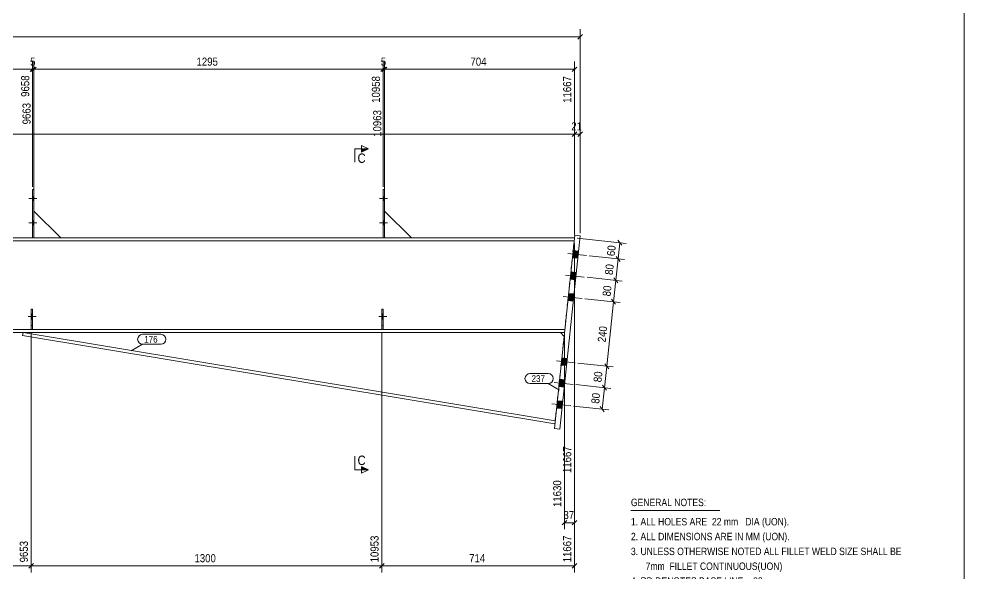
# Model space of a CAD drawing. Header units: millimetres. Extents: x 2 to 825, y 1 to 579.
# Drawn here: x 474.6 to 825, y 196.7 to 402 of the extents above; entities that cross this region are included whole.
import ezdxf

# ---------------------------------------------------------------- set-up
doc = ezdxf.new("R2010")
doc.units = ezdxf.units.MM
for name, pattern in [('XKITLINE00', [0]), ('XKITLINE01', [4, 1, -1, 1, -1]), ('XKITLINE02', [4, 2, -2])]:
    doc.linetypes.add(name, pattern=pattern)
for name, color, linetype, lineweight in [('Bolt', 3, 'Continuous', 0), ('Dimensions', 7, 'Continuous', 0), ('DrawingSheet', 5, 'Continuous', 0), ('OtherObjectType', 7, 'Continuous', 0), ('Part', 2, 'Continuous', 0), ('PartMark', 7, 'Continuous', 0), ('Section', 6, 'Continuous', 0)]:
    doc.layers.add(name, color=color, linetype=linetype, lineweight=lineweight)
doc.styles.add('ARIAL', font='ARIAL.TTF')
doc.styles.add('ARIAL_NARROW', font='ARIALN.TTF')

# ---------------------------------------------------------------- blocks, each defined once
blk = doc.blocks.new('*A6')
at = {"layer": 'Bolt', "color": 3, "linetype": 'XKITLINE02', "lineweight": 0}
for p, q in [((481, 291.72), (478, 291.72)), ((479.65, 292.71), (479.15, 292.71)), ((479.65, 290.74), (479.15, 290.74))]:
    blk.add_line(p, q, dxfattribs=at)
blk = doc.blocks.new('*A7')
at = {"layer": 'Bolt'}
for points in [[(479.65, 336.12), (480.15, 336.12), (480.15, 334.72), (479.65, 334.72)], [(479.65, 336.12), (480.15, 336.12), (480.15, 334.72), (479.65, 334.72)], [(479.65, 327.12), (480.15, 327.12), (480.15, 325.72), (479.65, 325.72)], [(479.65, 327.12), (480.15, 327.12), (480.15, 325.72), (479.65, 325.72)]]:
    blk.add_hatch(color=3, dxfattribs=at).paths.add_polyline_path(points, flags=17)
at = {"layer": 'Bolt', "color": 3, "linetype": 'XKITLINE00', "lineweight": 0}
for p, q in [((481.31, 335.42), (478.31, 335.42)), ((481.31, 335.42), (478.31, 335.42)), ((480.15, 336.12), (479.65, 336.12)), ((480.15, 336.12), (479.65, 336.12)), ((480.15, 334.72), (479.65, 334.72)), ((480.15, 334.72), (479.65, 334.72)), ((481.31, 326.42), (478.31, 326.42)), ((481.31, 326.42), (478.31, 326.42)), ((480.15, 327.12), (479.65, 327.12)), ((480.15, 327.12), (479.65, 327.12)), ((480.15, 325.72), (479.65, 325.72)), ((480.15, 325.72), (479.65, 325.72))]:
    blk.add_line(p, q, dxfattribs=at)
blk = doc.blocks.new('*A8')
at = {"layer": 'Bolt', "color": 3, "linetype": 'XKITLINE02', "lineweight": 0}
for p, q in [((611, 291.72), (608, 291.72)), ((609.65, 292.71), (609.15, 292.71)), ((609.65, 290.74), (609.15, 290.74))]:
    blk.add_line(p, q, dxfattribs=at)
blk = doc.blocks.new('*A9')
at = {"layer": 'Bolt'}
for points in [[(609.65, 336.12), (610.15, 336.12), (610.15, 334.72), (609.65, 334.72)], [(609.65, 336.12), (610.15, 336.12), (610.15, 334.72), (609.65, 334.72)], [(609.65, 327.12), (610.15, 327.12), (610.15, 325.72), (609.65, 325.72)], [(609.65, 327.12), (610.15, 327.12), (610.15, 325.72), (609.65, 325.72)]]:
    blk.add_hatch(color=3, dxfattribs=at).paths.add_polyline_path(points, flags=17)
at = {"layer": 'Bolt', "color": 3, "linetype": 'XKITLINE00', "lineweight": 0}
for p, q in [((611.31, 335.42), (608.31, 335.42)), ((611.31, 335.42), (608.31, 335.42)), ((610.15, 336.12), (609.65, 336.12)), ((610.15, 336.12), (609.65, 336.12)), ((610.15, 334.72), (609.65, 334.72)), ((610.15, 334.72), (609.65, 334.72)), ((611.31, 326.42), (608.31, 326.42)), ((611.31, 326.42), (608.31, 326.42)), ((610.15, 327.12), (609.65, 327.12)), ((610.15, 327.12), (609.65, 327.12)), ((610.15, 325.72), (609.65, 325.72)), ((610.15, 325.72), (609.65, 325.72))]:
    blk.add_line(p, q, dxfattribs=at)
blk = doc.blocks.new('*A11')
at = {"layer": 'Bolt'}
for points in [[(681.78, 313.3), (679.79, 313.51), (680.07, 316.2), (682.06, 315.99)], [(681.78, 313.3), (679.79, 313.51), (680.07, 316.2), (682.06, 315.99)], [(680.94, 305.35), (678.95, 305.56), (679.24, 308.24), (681.22, 308.03)], [(680.94, 305.35), (678.95, 305.56), (679.24, 308.24), (681.22, 308.03)], [(680.1, 297.39), (678.11, 297.6), (678.4, 300.29), (680.39, 300.08)], [(680.1, 297.39), (678.11, 297.6), (678.4, 300.29), (680.39, 300.08)], [(677.58, 273.53), (675.6, 273.74), (675.88, 276.42), (677.87, 276.21)], [(677.58, 273.53), (675.6, 273.74), (675.88, 276.42), (677.87, 276.21)], [(676.75, 265.57), (674.76, 265.78), (675.04, 268.46), (677.03, 268.25)], [(676.75, 265.57), (674.76, 265.78), (675.04, 268.46), (677.03, 268.25)], [(675.91, 257.61), (673.92, 257.82), (674.2, 260.51), (676.19, 260.3)], [(675.91, 257.61), (673.92, 257.82), (674.2, 260.51), (676.19, 260.3)]]:
    blk.add_hatch(color=3, dxfattribs=at).paths.add_polyline_path(points, flags=17)
at = {"layer": 'Bolt', "color": 3, "linetype": 'XKITLINE00', "lineweight": 0}
for p, q in [((682.06, 315.99), (680.07, 316.2)), ((682.06, 315.99), (680.07, 316.2)), ((685.05, 314.32), (678.09, 315.05)), ((685.05, 314.32), (678.09, 315.05)), ((681.78, 313.3), (679.79, 313.51)), ((681.78, 313.3), (679.79, 313.51)), ((684.22, 306.36), (677.25, 307.1)), ((684.22, 306.36), (677.25, 307.1)), ((680.94, 305.35), (678.95, 305.56)), ((680.94, 305.35), (678.95, 305.56)), ((681.22, 308.03), (679.24, 308.24)), ((681.22, 308.03), (679.24, 308.24)), ((683.38, 298.41), (676.42, 299.14)), ((683.38, 298.41), (676.42, 299.14)), ((680.39, 300.08), (678.4, 300.29)), ((680.39, 300.08), (678.4, 300.29)), ((680.1, 297.39), (678.11, 297.6)), ((680.1, 297.39), (678.11, 297.6)), ((680.86, 274.54), (673.9, 275.27)), ((680.86, 274.54), (673.9, 275.27)), ((677.58, 273.53), (675.6, 273.74)), ((677.58, 273.53), (675.6, 273.74)), ((677.87, 276.21), (675.88, 276.42)), ((677.87, 276.21), (675.88, 276.42)), ((680.02, 266.58), (673.06, 267.32)), ((680.02, 266.58), (673.06, 267.32)), ((677.03, 268.25), (675.04, 268.46)), ((677.03, 268.25), (675.04, 268.46)), ((676.75, 265.57), (674.76, 265.78)), ((676.75, 265.57), (674.76, 265.78)), ((679.18, 258.63), (672.22, 259.36)), ((679.18, 258.63), (672.22, 259.36)), ((676.19, 260.3), (674.2, 260.51)), ((676.19, 260.3), (674.2, 260.51)), ((675.91, 257.61), (673.92, 257.82)), ((675.91, 257.61), (673.92, 257.82))]:
    blk.add_line(p, q, dxfattribs=at)
blk = doc.blocks.new('*A12')
at = {"layer": 'Part', "color": 2, "linetype": 'XKITLINE00', "lineweight": 0}
for p, q in [((680.56, 320.82), (461, 320.82)), ((680.45, 319.72), (461, 319.72)), ((676.99, 286.92), (461, 286.92)), ((461, 285.82), (676.87, 285.82))]:
    blk.add_line(p, q, dxfattribs=at)
at = {"layer": 'Part', "color": 7, "linetype": 'XKITLINE01', "lineweight": 0}
blk.add_line((676.87, 285.82), (680.56, 320.82), dxfattribs=at)
blk = doc.blocks.new('*A20')
at = {"layer": 'Part', "color": 2, "linetype": 'XKITLINE00', "lineweight": 0}
for p, q in [((479.15, 286.92), (479.15, 294.42)), ((479.15, 294.42), (479.65, 294.42)), ((479.65, 294.42), (479.65, 286.92))]:
    blk.add_line(p, q, dxfattribs=at)
at = {"layer": 'Part', "color": 7, "linetype": 'XKITLINE01', "lineweight": 0}
for p, q in [((479.15, 288.42), (479.65, 288.42)), ((479.65, 286.92), (479.15, 286.92))]:
    blk.add_line(p, q, dxfattribs=at)
blk = doc.blocks.new('*A21')
at = {"layer": 'Part', "color": 2, "linetype": 'XKITLINE00', "lineweight": 0}
for p, q in [((609.15, 286.92), (609.15, 294.42)), ((609.15, 294.42), (609.65, 294.42)), ((609.65, 294.42), (609.65, 286.92))]:
    blk.add_line(p, q, dxfattribs=at)
at = {"layer": 'Part', "color": 7, "linetype": 'XKITLINE01', "lineweight": 0}
for p, q in [((609.15, 288.42), (609.65, 288.42)), ((609.65, 286.92), (609.15, 286.92))]:
    blk.add_line(p, q, dxfattribs=at)
blk = doc.blocks.new('*A43')
at = {"layer": 'Part', "color": 7, "linetype": 'XKITLINE01', "lineweight": 0}
for p, q in [((479.15, 294.42), (479.15, 286.92)), ((479.65, 294.42), (479.15, 294.42)), ((479.65, 286.92), (479.65, 294.42)), ((479.15, 288.42), (479.65, 288.42)), ((479.15, 286.92), (479.65, 286.92))]:
    blk.add_line(p, q, dxfattribs=at)
blk = doc.blocks.new('*A44')
at = {"layer": 'Part', "color": 2, "linetype": 'XKITLINE00', "lineweight": 0}
blk.add_line((490.15, 320.82), (480.15, 330.82), dxfattribs=at)
at = {"layer": 'Part', "color": 7, "linetype": 'XKITLINE01', "lineweight": 0}
for p, q in [((480.15, 330.82), (480.15, 320.82)), ((480.15, 320.82), (490.15, 320.82))]:
    blk.add_line(p, q, dxfattribs=at)
blk = doc.blocks.new('*A45')
at = {"layer": 'Part', "color": 2, "linetype": 'XKITLINE00', "lineweight": 0}
for p, q in [((480.15, 338.82), (479.65, 338.82)), ((479.65, 338.82), (479.65, 320.82)), ((480.15, 320.82), (480.15, 338.82))]:
    blk.add_line(p, q, dxfattribs=at)
at = {"layer": 'Part', "color": 7, "linetype": 'XKITLINE01', "lineweight": 0}
blk.add_line((479.65, 320.82), (480.15, 320.82), dxfattribs=at)
blk = doc.blocks.new('*A46')
at = {"layer": 'Part', "color": 7, "linetype": 'XKITLINE01', "lineweight": 0}
for p, q in [((609.15, 294.42), (609.15, 286.92)), ((609.65, 294.42), (609.15, 294.42)), ((609.65, 286.92), (609.65, 294.42)), ((609.15, 288.42), (609.65, 288.42)), ((609.15, 286.92), (609.65, 286.92))]:
    blk.add_line(p, q, dxfattribs=at)
blk = doc.blocks.new('*A47')
at = {"layer": 'Part', "color": 2, "linetype": 'XKITLINE00', "lineweight": 0}
blk.add_line((620.15, 320.82), (610.15, 330.82), dxfattribs=at)
at = {"layer": 'Part', "color": 7, "linetype": 'XKITLINE01', "lineweight": 0}
for p, q in [((610.15, 330.82), (610.15, 320.82)), ((610.15, 320.82), (620.15, 320.82))]:
    blk.add_line(p, q, dxfattribs=at)
blk = doc.blocks.new('*A48')
at = {"layer": 'Part', "color": 2, "linetype": 'XKITLINE00', "lineweight": 0}
for p, q in [((610.15, 338.82), (609.65, 338.82)), ((609.65, 338.82), (609.65, 320.82)), ((610.15, 320.82), (610.15, 338.82))]:
    blk.add_line(p, q, dxfattribs=at)
at = {"layer": 'Part', "color": 7, "linetype": 'XKITLINE01', "lineweight": 0}
blk.add_line((609.65, 320.82), (610.15, 320.82), dxfattribs=at)
blk = doc.blocks.new('*A51')
at = {"layer": 'Part', "color": 2, "linetype": 'XKITLINE00', "lineweight": 0}
for p, q in [((476, 284.74), (476.18, 285.82)), ((673.3, 252.01), (476, 284.74)), ((673.42, 253.11), (476.18, 285.82)), ((676.72, 284.37), (675.41, 285.82))]:
    blk.add_line(p, q, dxfattribs=at)
at = {"layer": 'Part', "color": 7, "linetype": 'XKITLINE01', "lineweight": 0}
for p, q in [((675.41, 285.82), (476.18, 285.82)), ((676.72, 284.37), (673.3, 252.01))]:
    blk.add_line(p, q, dxfattribs=at)
blk = doc.blocks.new('*A52')
at = {"layer": 'Part', "color": 2, "linetype": 'XKITLINE00', "lineweight": 0}
for p, q in [((680.67, 321.82), (673.12, 250.22)), ((675.1, 250.01), (682.66, 321.61)), ((682.66, 321.61), (680.67, 321.82)), ((673.12, 250.22), (675.1, 250.01))]:
    blk.add_line(p, q, dxfattribs=at)
blk = doc.blocks.new('*A60')
at = {"layer": 'Bolt'}
blk.add_hatch(color=3, dxfattribs=at).paths.add_polyline_path([(479.65, 290.74), (479.15, 290.74), (479.15, 292.71), (479.65, 292.71)], flags=17)
at = {"layer": 'Bolt', "color": 3, "linetype": 'XKITLINE00', "lineweight": 0}
for p, q in [((481, 291.72), (478, 291.72)), ((479.65, 292.71), (479.15, 292.71)), ((479.65, 290.74), (479.15, 290.74))]:
    blk.add_line(p, q, dxfattribs=at)
blk = doc.blocks.new('*A61')
at = {"layer": 'Bolt'}
blk.add_hatch(color=3, dxfattribs=at).paths.add_polyline_path([(609.65, 290.74), (609.15, 290.74), (609.15, 292.71), (609.65, 292.71)], flags=17)
at = {"layer": 'Bolt', "color": 3, "linetype": 'XKITLINE00', "lineweight": 0}
for p, q in [((611, 291.72), (608, 291.72)), ((609.65, 292.71), (609.15, 292.71)), ((609.65, 290.74), (609.15, 290.74))]:
    blk.add_line(p, q, dxfattribs=at)
blk = doc.blocks.new('*A171')
at = {"layer": 'DrawingSheet', "color": 5, "linetype": 'XKITLINE00', "lineweight": 0}
blk.add_line((825, 5), (825, 579), dxfattribs=at)
blk = doc.blocks.new('*A173')
at = {"layer": 'OtherObjectType', "color": 7, "linetype": 'XKITLINE00', "lineweight": 0}
blk.add_line((701.5, 219.82), (734.5, 219.82), dxfattribs=at)
at = {"layer": 'OtherObjectType', "color": 7, "style": 'ARIAL_NARROW', "width": 1.008832}
for s, p in [('GENERAL NOTES:', (701.5, 221.47)), ('1. ALL HOLES ARE  22 mm   DIA (UON).', (701.5, 214.32)), ('2. ALL DIMENSIONS ARE IN MM (UON).', (701.5, 208.82)), ('3. UNLESS OTHERWISE NOTED ALL FILLET WELD SIZE SHALL BE', (701.5, 203.32)), ('7mm  FILLET CONTINUOUS(UON)', (706.95, 197.82)), ('4. RD DENOTES BASE LINE = 00', (701.5, 192.32))]:
    blk.add_text(s, height=2.75, dxfattribs=at).set_placement(p)
blk = doc.blocks.new('*A179')
at = {"layer": 'Dimensions', "color": 7, "linetype": 'XKITLINE00', "lineweight": 0}
for p, q in [((683.51, 396.17), (681.81, 394.48)), ((682.66, 322.61), (682.66, 398.17)), ((34.36, 395.32), (682.66, 395.32))]:
    blk.add_line(p, q, dxfattribs=at)
at = {"layer": 'Dimensions', "color": 3}
blk.add_point((682.66, 395.32), dxfattribs=at)
blk = doc.blocks.new('*A180')
at = {"layer": 'Dimensions', "color": 7, "linetype": 'XKITLINE00', "lineweight": 0}
for p, q in [((680.56, 321.82), (680.56, 362.17)), ((40.1, 359.32), (680.56, 359.32)), ((681.41, 360.17), (679.71, 358.48))]:
    blk.add_line(p, q, dxfattribs=at)
at = {"layer": 'Dimensions', "color": 3}
blk.add_point((680.56, 359.32), dxfattribs=at)
blk = doc.blocks.new('*A181')
at = {"layer": 'Dimensions', "color": 7, "linetype": 'XKITLINE00', "lineweight": 0}
for p, q in [((680.56, 318.72), (680.56, 196.92)), ((609.15, 285.92), (609.15, 196.92)), ((610, 200.17), (608.3, 198.48)), ((681.41, 200.17), (679.71, 198.48)), ((609.15, 199.32), (680.56, 199.32))]:
    blk.add_line(p, q, dxfattribs=at)
at = {"layer": 'Dimensions', "color": 3}
for p in [(609.15, 199.32), (680.56, 199.32)]:
    blk.add_point(p, dxfattribs=at)
at = {"layer": 'Dimensions', "color": 3, "style": 'ARIAL', "width": 0.85}
blk.add_text('11667', height=3, rotation=90.0002, dxfattribs=at).set_placement((679.36, 200.62))
blk.add_text('714', height=3, dxfattribs=at).set_placement((641.52, 200.67))
blk = doc.blocks.new('*A182')
at = {"layer": 'Dimensions', "color": 7, "linetype": 'XKITLINE00', "lineweight": 0}
for p, q in [((610.15, 331.82), (610.15, 386.17)), ((680.56, 321.82), (680.56, 386.17)), ((611, 384.17), (609.3, 382.48)), ((610.15, 383.32), (680.56, 383.32)), ((681.41, 384.17), (679.71, 382.48))]:
    blk.add_line(p, q, dxfattribs=at)
at = {"layer": 'Dimensions', "color": 3}
for p in [(610.15, 383.32), (680.56, 383.32)]:
    blk.add_point(p, dxfattribs=at)
at = {"layer": 'Dimensions', "color": 3, "style": 'ARIAL', "width": 0.85}
blk.add_text('704', height=3, dxfattribs=at).set_placement((642.02, 384.67))
blk.add_text('11667', height=3, rotation=90.0002, dxfattribs=at).set_placement((679.36, 370.9))
blk = doc.blocks.new('*A183')
at = {"layer": 'Dimensions', "color": 7, "linetype": 'XKITLINE00', "lineweight": 0}
for p, q in [((680.56, 318.72), (680.56, 212.92)), ((676.87, 284.82), (676.87, 212.92)), ((677.72, 216.17), (676.02, 214.48)), ((676.87, 215.32), (680.56, 215.32)), ((681.41, 216.17), (679.71, 214.48))]:
    blk.add_line(p, q, dxfattribs=at)
at = {"layer": 'Dimensions', "color": 3}
for p in [(676.87, 215.32), (680.56, 215.32)]:
    blk.add_point(p, dxfattribs=at)
at = {"layer": 'Dimensions', "color": 3, "style": 'ARIAL', "width": 0.85}
for s, p in [('11667', (679.36, 233.72)), ('11630', (675.67, 221.12))]:
    blk.add_text(s, height=3, rotation=90.0002, dxfattribs=at).set_placement(p)
blk.add_text('37', height=3, dxfattribs=at).set_placement((676.49, 216.67))
blk = doc.blocks.new('*A186')
at = {"layer": 'Dimensions', "color": 7, "linetype": 'XKITLINE00', "lineweight": 0}
for p, q in [((435.9, 331.82), (435.9, 386.17)), ((479.65, 339.82), (479.65, 386.17)), ((436.75, 384.17), (435.05, 382.48)), ((435.9, 383.32), (479.65, 383.32)), ((480.5, 384.17), (478.8, 382.48))]:
    blk.add_line(p, q, dxfattribs=at)
at = {"layer": 'Dimensions', "color": 3}
for p in [(435.9, 383.32), (479.65, 383.32)]:
    blk.add_point(p, dxfattribs=at)
at = {"layer": 'Dimensions', "color": 3, "style": 'ARIAL', "width": 0.85}
blk.add_text('1295', height=3, dxfattribs=at).set_placement((453.32, 384.67))
blk.add_text('9658', height=3, rotation=90.0002, dxfattribs=at).set_placement((478.45, 373.12))
blk = doc.blocks.new('*A187')
at = {"layer": 'Dimensions', "color": 7, "linetype": 'XKITLINE00', "lineweight": 0}
for p, q in [((479.65, 339.82), (479.65, 386.17)), ((480.15, 331.82), (480.15, 386.17)), ((480.5, 384.17), (478.8, 382.48)), ((481, 384.17), (479.3, 382.48)), ((479.65, 383.32), (480.15, 383.32))]:
    blk.add_line(p, q, dxfattribs=at)
at = {"layer": 'Dimensions', "color": 3}
for p in [(479.65, 383.32), (480.15, 383.32)]:
    blk.add_point(p, dxfattribs=at)
at = {"layer": 'Dimensions', "color": 3, "style": 'ARIAL', "width": 0.85}
blk.add_text('5', height=3, dxfattribs=at).set_placement((478.78, 384.67))
blk.add_text('9663', height=3, rotation=90.0002, dxfattribs=at).set_placement((478.95, 362.92))
blk = doc.blocks.new('*A188')
at = {"layer": 'Dimensions', "color": 7, "linetype": 'XKITLINE00', "lineweight": 0}
for p, q in [((480.15, 331.82), (480.15, 386.17)), ((609.65, 339.82), (609.65, 386.17)), ((481, 384.17), (479.3, 382.48)), ((480.15, 383.32), (609.65, 383.32)), ((610.5, 384.17), (608.8, 382.48))]:
    blk.add_line(p, q, dxfattribs=at)
at = {"layer": 'Dimensions', "color": 3}
for p in [(480.15, 383.32), (609.65, 383.32)]:
    blk.add_point(p, dxfattribs=at)
at = {"layer": 'Dimensions', "color": 3, "style": 'ARIAL', "width": 0.85}
blk.add_text('1295', height=3, dxfattribs=at).set_placement((540.45, 384.67))
blk.add_text('10958', height=3, rotation=90.0002, dxfattribs=at).set_placement((608.45, 370.9))
blk = doc.blocks.new('*A189')
at = {"layer": 'Dimensions', "color": 7, "linetype": 'XKITLINE00', "lineweight": 0}
for p, q in [((609.65, 339.82), (609.65, 386.17)), ((610.15, 331.82), (610.15, 386.17)), ((610.5, 384.17), (608.8, 382.48)), ((611, 384.17), (609.3, 382.48)), ((609.65, 383.32), (610.15, 383.32))]:
    blk.add_line(p, q, dxfattribs=at)
at = {"layer": 'Dimensions', "color": 3}
for p in [(609.65, 383.32), (610.15, 383.32)]:
    blk.add_point(p, dxfattribs=at)
at = {"layer": 'Dimensions', "color": 3, "style": 'ARIAL', "width": 0.85}
blk.add_text('5', height=3, dxfattribs=at).set_placement((608.78, 384.67))
blk.add_text('10963', height=3, rotation=90.0002, dxfattribs=at).set_placement((608.95, 358.3))
blk = doc.blocks.new('*A199')
at = {"layer": 'PartMark', "color": 7, "linetype": 'XKITLINE00', "lineweight": 0}
for p, q in [((520.47, 285.12), (527.24, 285.12)), ((516.23, 279.02), (520.47, 281.42)), ((520.47, 281.42), (527.24, 281.42))]:
    blk.add_line(p, q, dxfattribs=at)
for centre, start, end in [((520.47, 283.27), 90, 270), ((527.24, 283.27), 270, 90)]:
    blk.add_arc(centre, 1.85, start, end, dxfattribs=at)
at = {"layer": 'PartMark', "color": 3, "style": 'ARIAL', "width": 0.85}
blk.add_text('176', height=2.5, dxfattribs=at).set_placement((521.07, 282.02))
blk = doc.blocks.new('*A200')
at = {"layer": 'PartMark', "color": 7, "linetype": 'XKITLINE00', "lineweight": 0}
for p, q in [((664.06, 270.57), (670.82, 270.57)), ((664.06, 266.87), (670.82, 266.87)), ((675.06, 264.47), (670.82, 266.87))]:
    blk.add_line(p, q, dxfattribs=at)
for centre, start, end in [((664.06, 268.72), 90, 270), ((670.82, 268.72), 270, 90)]:
    blk.add_arc(centre, 1.85, start, end, dxfattribs=at)
at = {"layer": 'PartMark', "color": 3, "style": 'ARIAL', "width": 0.85}
blk.add_text('237', height=2.5, dxfattribs=at).set_placement((664.66, 267.47))
blk = doc.blocks.new('*A209')
at = {"layer": 'Section'}
for points in [[(601.65, 353.89), (604.15, 353.89), (601.65, 352.64)], [(601.65, 236.19), (604.15, 234.94), (601.65, 234.94)]]:
    blk.add_hatch(color=3, dxfattribs=at).paths.add_polyline_path(points, flags=17)
at = {"layer": 'Section', "color": 1, "linetype": 'XKITLINE00', "lineweight": 0}
for p, q in [((599.15, 353.89), (599.15, 348.89)), ((599.15, 353.89), (604.15, 353.89)), ((599.15, 234.94), (599.15, 239.94)), ((599.15, 234.94), (604.15, 234.94))]:
    blk.add_line(p, q, dxfattribs=at)
at = {"layer": 'Section', "color": 3, "linetype": 'XKITLINE00', "lineweight": 0}
for p, q in [((601.65, 352.64), (601.65, 355.14)), ((601.65, 355.14), (604.15, 353.89)), ((604.15, 353.89), (601.65, 352.64)), ((604.15, 234.94), (601.65, 236.19)), ((601.65, 236.19), (601.65, 233.69)), ((604.15, 234.94), (601.65, 233.69))]:
    blk.add_line(p, q, dxfattribs=at)
at = {"layer": 'Section', "color": 7, "style": 'ARIAL', "width": 0.85}
for p in [(600.15, 348.64), (600.15, 236.69)]:
    blk.add_text('C', height=3.5, dxfattribs=at).set_placement(p)
blk = doc.blocks.new('*A221')
at = {"layer": 'Dimensions', "color": 7, "linetype": 'XKITLINE00', "lineweight": 0}
for p, q in [((434.9, 285.92), (434.9, 196.92)), ((479.15, 285.92), (479.15, 196.92)), ((435.75, 200.17), (434.05, 198.48)), ((480, 200.17), (478.3, 198.48)), ((434.9, 199.32), (479.15, 199.32))]:
    blk.add_line(p, q, dxfattribs=at)
at = {"layer": 'Dimensions', "color": 3}
for p in [(434.9, 199.32), (479.15, 199.32)]:
    blk.add_point(p, dxfattribs=at)
at = {"layer": 'Dimensions', "color": 3, "style": 'ARIAL', "width": 0.85}
blk.add_text('9653', height=3, rotation=90.0002, dxfattribs=at).set_placement((477.95, 200.62))
blk.add_text('1300', height=3, dxfattribs=at).set_placement((452.57, 200.67))
blk = doc.blocks.new('*A222')
at = {"layer": 'Dimensions', "color": 7, "linetype": 'XKITLINE00', "lineweight": 0}
for p, q in [((479.15, 285.92), (479.15, 196.92)), ((609.15, 285.92), (609.15, 196.92)), ((480, 200.17), (478.3, 198.48)), ((610, 200.17), (608.3, 198.48)), ((479.15, 199.32), (609.15, 199.32))]:
    blk.add_line(p, q, dxfattribs=at)
at = {"layer": 'Dimensions', "color": 3}
for p in [(479.15, 199.32), (609.15, 199.32)]:
    blk.add_point(p, dxfattribs=at)
at = {"layer": 'Dimensions', "color": 3, "style": 'ARIAL', "width": 0.85}
blk.add_text('10953', height=3, rotation=90.0002, dxfattribs=at).set_placement((607.95, 200.62))
blk.add_text('1300', height=3, dxfattribs=at).set_placement((539.7, 200.67))
blk = doc.blocks.new('*A237')
at = {"layer": 'Dimensions', "color": 7, "linetype": 'XKITLINE00', "lineweight": 0}
for p, q in [((680.56, 321.82), (680.56, 362.17)), ((682.66, 322.61), (682.66, 362.17)), ((681.41, 360.17), (679.71, 358.48)), ((680.56, 359.32), (682.66, 359.32)), ((683.51, 360.17), (681.81, 358.48))]:
    blk.add_line(p, q, dxfattribs=at)
at = {"layer": 'Dimensions', "color": 3}
for p in [(680.56, 359.32), (682.66, 359.32)]:
    blk.add_point(p, dxfattribs=at)
at = {"layer": 'Dimensions', "color": 3, "style": 'ARIAL', "width": 0.85}
blk.add_text('21', height=3, dxfattribs=at).set_placement((679.38, 360.67))
blk = doc.blocks.new('*A238')
at = {"layer": 'Dimensions', "color": 7, "linetype": 'XKITLINE00', "lineweight": 0}
for p, q in [((681.01, 266.48), (694.1, 265.1)), ((690.88, 257.39), (691.72, 265.35)), ((690.96, 266.28), (692.47, 264.42)), ((680.18, 258.52), (693.26, 257.14)), ((690.12, 258.33), (691.63, 256.46))]:
    blk.add_line(p, q, dxfattribs=at)
at = {"layer": 'Dimensions', "color": 3}
for p in [(691.72, 265.35), (690.88, 257.39)]:
    blk.add_point(p, dxfattribs=at)
at = {"layer": 'Dimensions', "color": 3, "style": 'ARIAL', "width": 0.85}
blk.add_text('80', height=3, rotation=83.9784, dxfattribs=at).set_placement((689.72, 259.3))
blk = doc.blocks.new('*A239')
at = {"layer": 'Dimensions', "color": 7, "linetype": 'XKITLINE00', "lineweight": 0}
for p, q in [((681.85, 274.43), (694.94, 273.05)), ((691.72, 265.35), (692.56, 273.3)), ((691.8, 274.24), (693.31, 272.37)), ((681.01, 266.48), (694.1, 265.1)), ((690.96, 266.28), (692.47, 264.42))]:
    blk.add_line(p, q, dxfattribs=at)
at = {"layer": 'Dimensions', "color": 3}
for p in [(692.56, 273.3), (691.72, 265.35)]:
    blk.add_point(p, dxfattribs=at)
at = {"layer": 'Dimensions', "color": 3, "style": 'ARIAL', "width": 0.85}
blk.add_text('80', height=3, rotation=83.9784, dxfattribs=at).set_placement((690.56, 267.25))
blk = doc.blocks.new('*A240')
at = {"layer": 'Dimensions', "color": 7, "linetype": 'XKITLINE00', "lineweight": 0}
for p, q in [((684.37, 298.3), (697.46, 296.92)), ((694.32, 298.1), (695.83, 296.24)), ((692.56, 273.3), (695.07, 297.17)), ((681.85, 274.43), (694.94, 273.05)), ((691.8, 274.24), (693.31, 272.37))]:
    blk.add_line(p, q, dxfattribs=at)
at = {"layer": 'Dimensions', "color": 3}
for p in [(695.07, 297.17), (692.56, 273.3)]:
    blk.add_point(p, dxfattribs=at)
at = {"layer": 'Dimensions', "color": 3, "style": 'ARIAL', "width": 0.85}
blk.add_text('240', height=3, rotation=83.9784, dxfattribs=at).set_placement((692.12, 282.06))
blk = doc.blocks.new('*A241')
at = {"layer": 'Dimensions', "color": 7, "linetype": 'XKITLINE00', "lineweight": 0}
for p, q in [((685.21, 306.26), (698.3, 304.88)), ((695.07, 297.17), (695.91, 305.13)), ((695.16, 306.06), (696.67, 304.19)), ((684.37, 298.3), (697.46, 296.92)), ((694.32, 298.1), (695.83, 296.24))]:
    blk.add_line(p, q, dxfattribs=at)
at = {"layer": 'Dimensions', "color": 3}
for p in [(695.91, 305.13), (695.07, 297.17)]:
    blk.add_point(p, dxfattribs=at)
at = {"layer": 'Dimensions', "color": 3, "style": 'ARIAL', "width": 0.85}
blk.add_text('80', height=3, rotation=83.9784, dxfattribs=at).set_placement((693.92, 299.08))
blk = doc.blocks.new('*A242')
at = {"layer": 'Dimensions', "color": 7, "linetype": 'XKITLINE00', "lineweight": 0}
for p, q in [((686.05, 314.21), (699.14, 312.83)), ((695.91, 305.13), (696.75, 313.08)), ((696, 314.02), (697.51, 312.15)), ((685.21, 306.26), (698.3, 304.88)), ((695.16, 306.06), (696.67, 304.19))]:
    blk.add_line(p, q, dxfattribs=at)
at = {"layer": 'Dimensions', "color": 3}
for p in [(696.75, 313.08), (695.91, 305.13)]:
    blk.add_point(p, dxfattribs=at)
at = {"layer": 'Dimensions', "color": 3, "style": 'ARIAL', "width": 0.85}
blk.add_text('80', height=3, rotation=83.9784, dxfattribs=at).set_placement((694.76, 307.03))
blk = doc.blocks.new('*A243')
at = {"layer": 'Dimensions', "color": 7, "linetype": 'XKITLINE00', "lineweight": 0}
for p, q in [((681.56, 320.72), (699.77, 318.8)), ((696.63, 319.98), (698.14, 318.12)), ((696.75, 313.08), (697.38, 319.05)), ((686.05, 314.21), (699.14, 312.83)), ((696, 314.02), (697.51, 312.15))]:
    blk.add_line(p, q, dxfattribs=at)
at = {"layer": 'Dimensions', "color": 3}
for p in [(697.38, 319.05), (696.75, 313.08)]:
    blk.add_point(p, dxfattribs=at)
at = {"layer": 'Dimensions', "color": 3, "style": 'ARIAL', "width": 0.85}
blk.add_text('60', height=3, rotation=83.9784, dxfattribs=at).set_placement((695.49, 314))

msp = doc.modelspace()

# ---------------------------------------------------------------- block references
at = {"lineweight": 0}
for name in ['*A171', '*A179', '*A186', '*A187', '*A188', '*A189', '*A182', '*A180', '*A237', '*A209', '*A45', '*A48', '*A7', '*A9', '*A44', '*A47', '*A52', '*A243', '*A181', '*A11', '*A183', '*A242', '*A241', '*A240', '*A20', '*A43', '*A21', '*A46', '*A6', '*A60', '*A8', '*A61', '*A221', '*A51', '*A222', '*A199', '*A239', '*A200', '*A238', '*A173']:
    msp.add_blockref(name, (0, 0), dxfattribs=at)
at = {"layer": 'Part', "lineweight": 0}
msp.add_blockref('*A12', (0, 0), dxfattribs=at)

doc.saveas('drawing.dxf')
